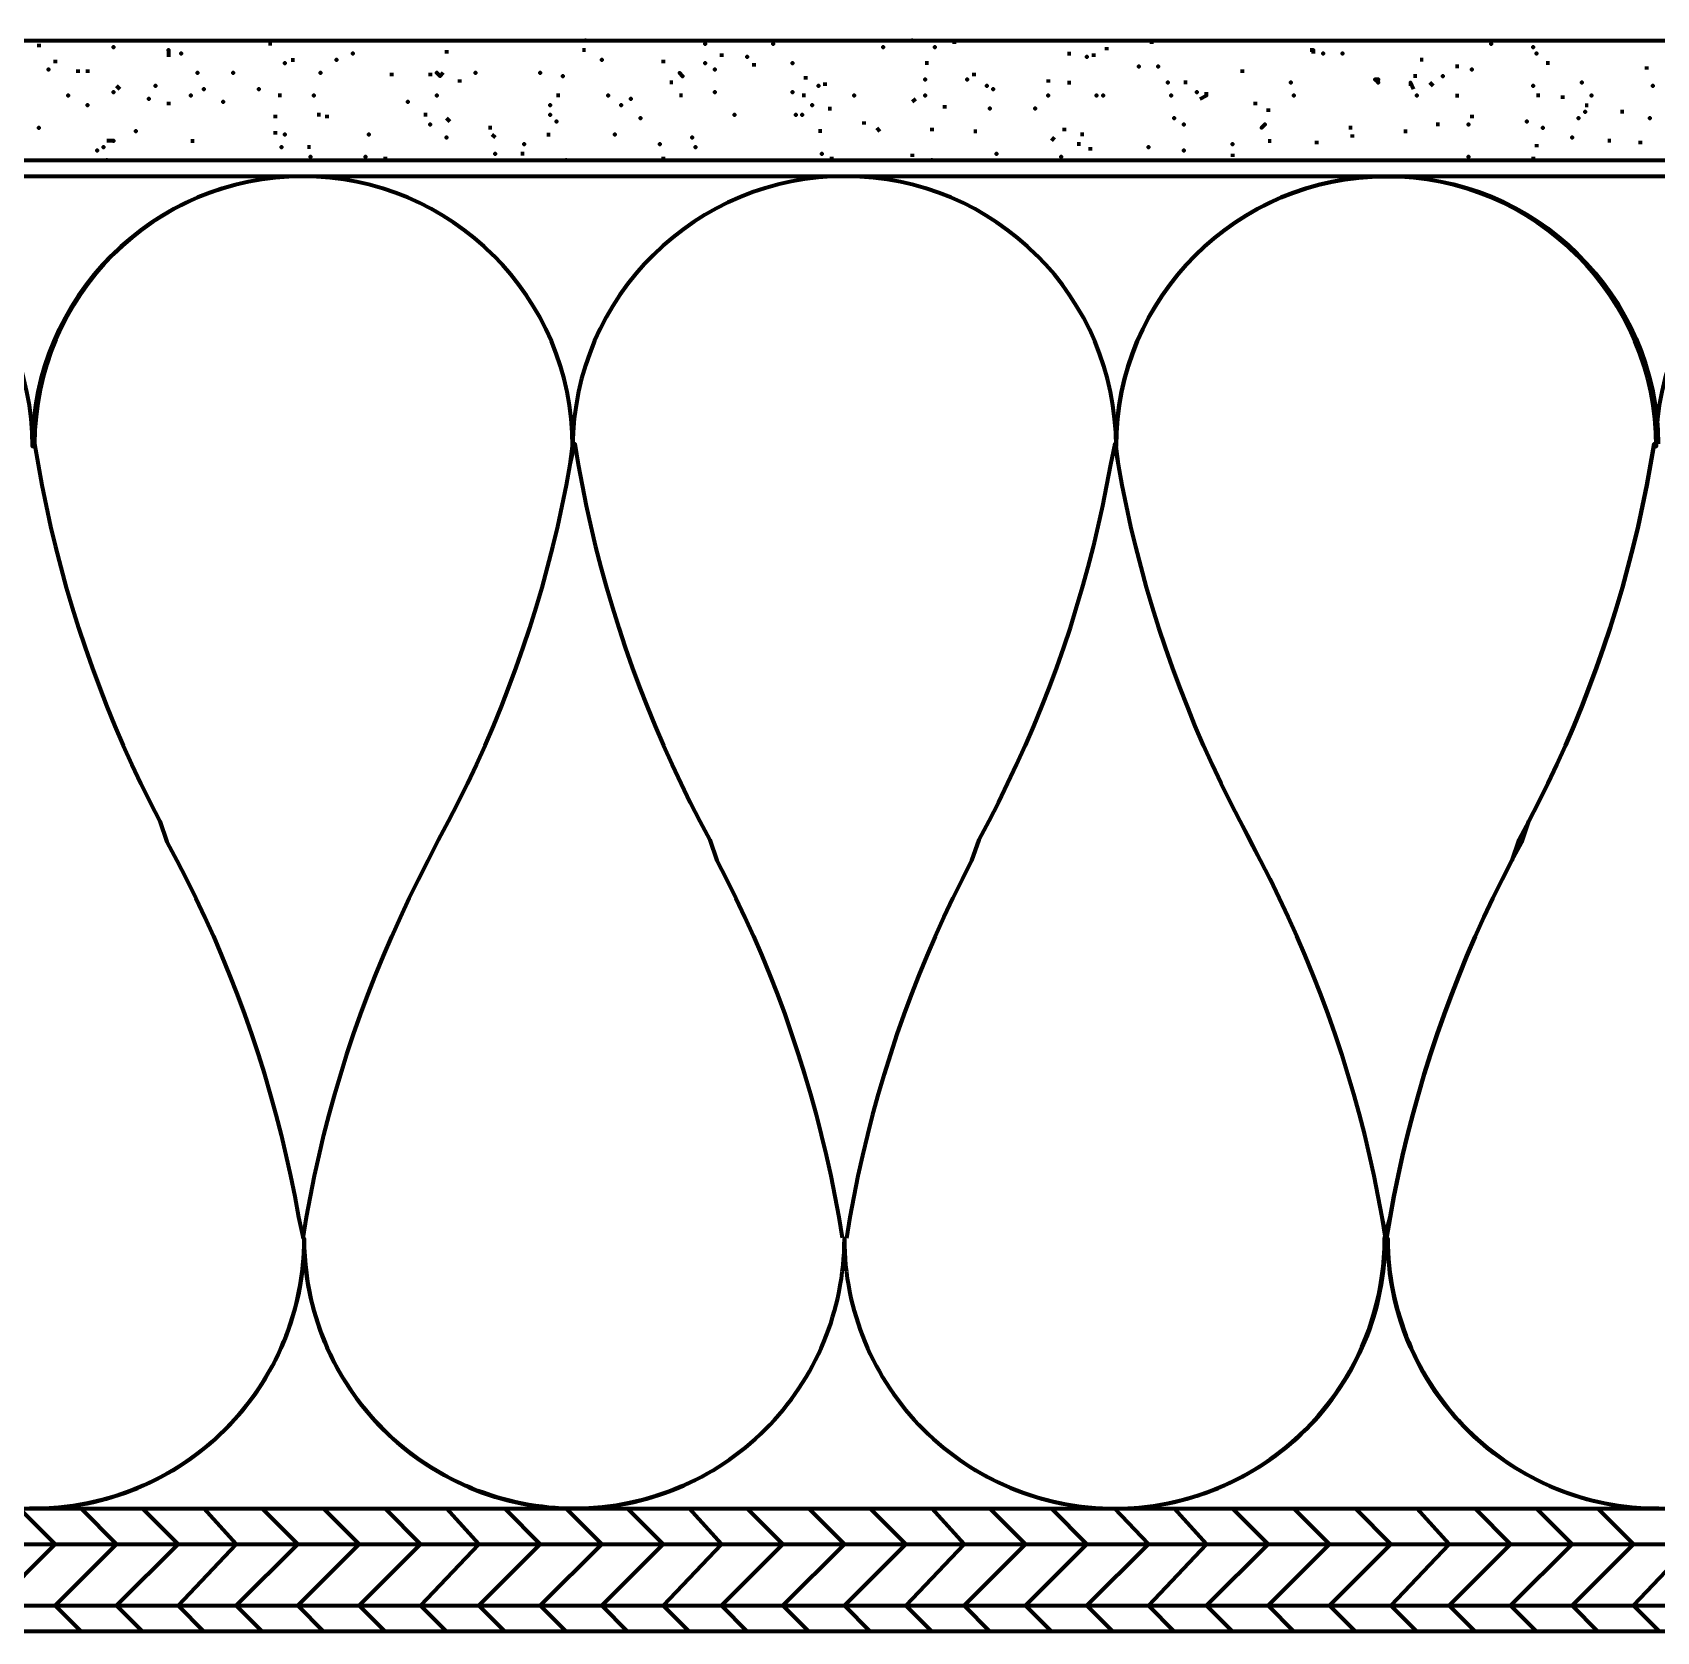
# Model space of a CAD drawing. Extents: x -134.2 to -36.6, y 16.5 to 62.5.
# Drawn here: x -103.9 to -97.2, y 44.23 to 50.82 of the extents above; entities that cross this region are included whole.
import ezdxf

# ---------------------------------------------------------------- set-up
doc = ezdxf.new("R2010")
doc.units = 0
doc.header["$MEASUREMENT"] = 0
doc.layers.add('Dt-Line 1', color=9, linetype='Continuous', lineweight=0)
doc.layers.add('Dt-Line 3', color=7, linetype='Continuous', lineweight=15)

msp = doc.modelspace()

# ---------------------------------------------------------------- linework, layer by layer
at = {"layer": 'Dt-Line 1', "linetype": 'Continuous', "lineweight": 158}
for p, q in [((-103.8727, 50.7754), (-103.8727, 50.762)), ((-102.9127, 50.7754), (-102.926, 50.7754)), ((-102.5794, 50.7887), (-102.566, 50.7887)), ((-102.1927, 50.7487), (-102.1927, 50.7354)), ((-101.6194, 50.7487), (-101.6327, 50.7487)), ((-100.0994, 50.7887), (-100.0994, 50.7754)), ((-99.4727, 50.762), (-99.4727, 50.7487)), ((-99.286, 50.7887), (-99.286, 50.7754)), ((-97.446, 50.7887), (-97.4327, 50.7887)), ((-103.806, 50.7087), (-103.806, 50.6954)), ((-102.8327, 50.7087), (-102.8194, 50.7087)), ((-101.2994, 50.7087), (-101.2994, 50.6954)), ((-101.0594, 50.7354), (-101.0594, 50.722)), ((-100.926, 50.6954), (-100.926, 50.682)), ((-100.206, 50.6954), (-100.2194, 50.6954)), ((-99.6327, 50.7354), (-99.6194, 50.7354)), ((-99.526, 50.7354), (-99.526, 50.722)), ((-98.166, 50.7087), (-98.1794, 50.7087)), ((-98.0194, 50.682), (-98.0327, 50.682)), ((-97.646, 50.6954), (-97.6594, 50.6954)), ((-97.246, 50.682), (-97.246, 50.6687)), ((-103.7127, 50.6687), (-103.7127, 50.6554)), ((-103.6727, 50.6687), (-103.6727, 50.6554)), ((-102.4194, 50.6554), (-102.4194, 50.642)), ((-102.2594, 50.6554), (-102.2594, 50.642)), ((-102.1394, 50.6287), (-102.1394, 50.6154)), ((-101.2594, 50.6154), (-101.2727, 50.6154)), ((-100.7127, 50.642), (-100.7127, 50.6287)), ((-100.6327, 50.6154), (-100.6327, 50.602)), ((-100.0194, 50.6554), (-100.0194, 50.642)), ((-99.7127, 50.6287), (-99.7127, 50.6154)), ((-99.6327, 50.6154), (-99.6194, 50.6154)), ((-99.1394, 50.6154), (-99.1527, 50.6154)), ((-98.9127, 50.6687), (-98.9127, 50.6554)), ((-98.1927, 50.642), (-98.206, 50.642)), ((-98.1394, 50.6154), (-98.126, 50.602)), ((-103.5527, 50.602), (-103.5393, 50.5887)), ((-102.8727, 50.562), (-102.886, 50.562)), ((-101.726, 50.562), (-101.7394, 50.562)), ((-101.2194, 50.562), (-101.2327, 50.562)), ((-100.7127, 50.562), (-100.726, 50.562)), ((-100.2594, 50.5487), (-100.2727, 50.5354)), ((-98.0327, 50.562), (-98.0194, 50.562)), ((-97.686, 50.562), (-97.6994, 50.562)), ((-97.5927, 50.562), (-97.5927, 50.5487)), ((-103.3393, 50.5354), (-103.3393, 50.522)), ((-102.8993, 50.482), (-102.8993, 50.4687)), ((-102.7127, 50.482), (-102.726, 50.482)), ((-102.686, 50.482), (-102.686, 50.4687)), ((-102.2727, 50.482), (-102.286, 50.482)), ((-100.6194, 50.5087), (-100.606, 50.5087)), ((-100.1394, 50.522), (-100.1394, 50.5087)), ((-98.8594, 50.5354), (-98.8594, 50.522)), ((-98.806, 50.5087), (-98.806, 50.4954)), ((-97.966, 50.482), (-97.966, 50.4687)), ((-97.4994, 50.522), (-97.486, 50.522)), ((-97.3394, 50.4954), (-97.3527, 50.4954)), ((-102.8993, 50.4154), (-102.8993, 50.402)), ((-102.1927, 50.4687), (-102.1794, 50.4554)), ((-102.006, 50.4287), (-102.0194, 50.4287)), ((-100.646, 50.4154), (-100.6594, 50.4154)), ((-100.4727, 50.4554), (-100.4727, 50.442)), ((-100.4194, 50.4287), (-100.406, 50.4154)), ((-100.1927, 50.4287), (-100.1927, 50.4154)), ((-100.0194, 50.4154), (-100.006, 50.4154)), ((-99.646, 50.4287), (-99.646, 50.4154)), ((-98.4594, 50.4287), (-98.4727, 50.4287)), ((-98.246, 50.4154), (-98.2327, 50.4154)), ((-98.0994, 50.442), (-98.1127, 50.442)), ((-103.246, 50.3754), (-103.2327, 50.3754)), ((-102.7527, 50.3487), (-102.766, 50.3487)), ((-102.006, 50.402), (-101.9927, 50.3887)), ((-101.7794, 50.402), (-101.766, 50.402)), ((-99.686, 50.3887), (-99.6994, 50.3754)), ((-99.5794, 50.362), (-99.5927, 50.362)), ((-99.566, 50.402), (-99.5794, 50.402)), ((-99.5394, 50.3487), (-99.5394, 50.3354)), ((-98.806, 50.3754), (-98.7927, 50.3754)), ((-98.606, 50.3754), (-98.606, 50.362)), ((-98.4594, 50.402), (-98.4594, 50.3887)), ((-97.6994, 50.362), (-97.6994, 50.3487)), ((-97.3927, 50.3754), (-97.406, 50.3754)), ((-97.2727, 50.3754), (-97.2727, 50.362)), ((-102.446, 50.3087), (-102.446, 50.2954)), ((-101.8727, 50.322), (-101.886, 50.322)), ((-101.2994, 50.3087), (-101.2994, 50.2954)), ((-100.606, 50.3087), (-100.606, 50.2954)), ((-100.2727, 50.322), (-100.2727, 50.3087)), ((-98.9527, 50.322), (-98.9527, 50.3087)), ((-97.7127, 50.3087), (-97.7127, 50.2954)), ((-117.3793, 44.5887), (-74.1794, 44.5887)), ((-117.3793, 44.3354), (-74.1794, 44.3354))]:
    msp.add_line(p, q, dxfattribs=at)
for points in [[(-103.566, 50.762), (-103.566, 50.762), (-103.566, 50.7621)], [(-103.3393, 50.7487), (-103.3393, 50.722)], [(-101.6194, 50.7887), (-101.6194, 50.7887), (-101.6194, 50.7887)], [(-101.126, 50.7754), (-101.126, 50.7754), (-101.126, 50.7754)], [(-100.846, 50.7754), (-100.846, 50.7754), (-100.846, 50.7754)], [(-100.3927, 50.762), (-100.3927, 50.762), (-100.3927, 50.7621)], [(-100.2727, 50.7887), (-100.2727, 50.7887), (-100.2727, 50.7887)], [(-100.1794, 50.762), (-100.1794, 50.762), (-100.1794, 50.7621)], [(-98.6194, 50.7354), (-98.6194, 50.7487), (-98.6327, 50.7487)], [(-97.886, 50.7754), (-97.886, 50.7754), (-97.886, 50.7754)], [(-97.7127, 50.762), (-97.7127, 50.762), (-97.7127, 50.7621)], [(-103.286, 50.7354), (-103.286, 50.7354), (-103.286, 50.7354)], [(-102.8593, 50.6954), (-102.8593, 50.6954), (-102.8593, 50.6954)], [(-102.646, 50.7087), (-102.646, 50.7087), (-102.646, 50.7087)], [(-102.5794, 50.7354), (-102.5794, 50.7354), (-102.5794, 50.7354)], [(-101.5527, 50.7087), (-101.5527, 50.7087), (-101.5527, 50.7087)], [(-101.126, 50.6954), (-101.126, 50.6954), (-101.126, 50.6954)], [(-100.9527, 50.722), (-100.9527, 50.722), (-100.9527, 50.7221)], [(-100.766, 50.6954), (-100.766, 50.6954), (-100.766, 50.6954)], [(-99.5527, 50.722), (-99.5527, 50.722), (-99.5527, 50.7221)], [(-99.3394, 50.682), (-99.3394, 50.682), (-99.3394, 50.6821)], [(-99.2594, 50.682), (-99.2594, 50.682), (-99.2594, 50.6821)], [(-98.5794, 50.7354), (-98.5794, 50.7354), (-98.5794, 50.7354)], [(-98.4994, 50.7354), (-98.4994, 50.7354), (-98.4994, 50.7354)], [(-97.6994, 50.7354), (-97.6994, 50.7354), (-97.6994, 50.7354)], [(-103.8327, 50.6687), (-103.8327, 50.6687), (-103.8327, 50.6687)], [(-103.2193, 50.6554), (-103.2193, 50.6554), (-103.2193, 50.6554)], [(-103.0727, 50.6554), (-103.0727, 50.6554), (-103.0727, 50.6554)], [(-102.7127, 50.6554), (-102.7127, 50.6554), (-102.7127, 50.6554)], [(-102.206, 50.6554), (-102.2194, 50.642), (-102.2327, 50.6554)], [(-102.0727, 50.6554), (-102.0727, 50.6554), (-102.0727, 50.6554)], [(-101.806, 50.6554), (-101.806, 50.6554), (-101.806, 50.6554)], [(-101.7127, 50.642), (-101.7127, 50.642), (-101.7127, 50.6421)], [(-101.086, 50.6687), (-101.086, 50.6687), (-101.086, 50.6687)], [(-100.046, 50.6287), (-100.046, 50.6287), (-100.046, 50.6287)], [(-99.2194, 50.6154), (-99.2194, 50.6154), (-99.2194, 50.6154)], [(-98.7127, 50.6154), (-98.7127, 50.6154), (-98.7127, 50.6154)], [(-98.206, 50.5887), (-98.2194, 50.6154), (-98.2194, 50.602)], [(-98.086, 50.642), (-98.086, 50.642), (-98.086, 50.6421)], [(-97.966, 50.6687), (-97.966, 50.6687), (-97.966, 50.6687)], [(-97.5127, 50.6154), (-97.5127, 50.6154), (-97.5127, 50.6154)], [(-103.7527, 50.562), (-103.7527, 50.562), (-103.7527, 50.5621)], [(-103.566, 50.5754), (-103.566, 50.5754), (-103.566, 50.5754)], [(-103.4193, 50.5487), (-103.4193, 50.5487), (-103.4193, 50.5487)], [(-103.3927, 50.602), (-103.3927, 50.602), (-103.3927, 50.6021)], [(-103.246, 50.562), (-103.246, 50.562), (-103.246, 50.5621)], [(-102.966, 50.5887), (-102.966, 50.5887), (-102.966, 50.5887)], [(-102.7394, 50.562), (-102.7394, 50.562), (-102.7394, 50.5621)], [(-102.2327, 50.562), (-102.2327, 50.562), (-102.2327, 50.5621)], [(-101.526, 50.562), (-101.526, 50.562), (-101.526, 50.5621)], [(-101.4327, 50.5487), (-101.4327, 50.5487), (-101.4327, 50.5487)], [(-101.086, 50.5754), (-101.086, 50.5754), (-101.086, 50.5754)], [(-100.766, 50.5754), (-100.766, 50.5754), (-100.766, 50.5754)], [(-100.6594, 50.602), (-100.6594, 50.602), (-100.6594, 50.6021)], [(-100.5127, 50.562), (-100.5127, 50.562), (-100.5127, 50.5621)], [(-100.2194, 50.562), (-100.2194, 50.562), (-100.2194, 50.5621)], [(-99.966, 50.602), (-99.966, 50.602), (-99.966, 50.6021)], [(-99.9394, 50.5887), (-99.9394, 50.5887), (-99.9394, 50.5887)], [(-99.7127, 50.562), (-99.7127, 50.562), (-99.7127, 50.5621)], [(-99.5127, 50.562), (-99.5127, 50.562), (-99.5127, 50.5621)], [(-99.486, 50.562), (-99.486, 50.562), (-99.486, 50.5621)], [(-99.206, 50.562), (-99.206, 50.562), (-99.206, 50.5621)], [(-99.0994, 50.5754), (-99.0994, 50.5754), (-99.0994, 50.5754)], [(-99.086, 50.5487), (-99.0594, 50.562), (-99.0594, 50.5754)], [(-98.1927, 50.562), (-98.1927, 50.562), (-98.1927, 50.5621)], [(-97.7127, 50.602), (-97.7127, 50.602), (-97.7127, 50.6021)], [(-97.4727, 50.562), (-97.4727, 50.562), (-97.4727, 50.5621)], [(-97.2194, 50.602), (-97.2194, 50.602), (-97.2194, 50.6021)], [(-103.6727, 50.522), (-103.6727, 50.522), (-103.6727, 50.5221)], [(-103.1127, 50.5354), (-103.1127, 50.5354), (-103.1127, 50.5354)], [(-102.3527, 50.5354), (-102.3527, 50.5354), (-102.3527, 50.5354)], [(-101.766, 50.522), (-101.766, 50.522), (-101.766, 50.5221)], [(-101.4727, 50.522), (-101.4727, 50.522), (-101.4727, 50.5221)], [(-101.006, 50.482), (-101.006, 50.482), (-101.006, 50.4821)], [(-100.7527, 50.482), (-100.7527, 50.482), (-100.7527, 50.4821)], [(-100.726, 50.482), (-100.726, 50.482), (-100.726, 50.4821)], [(-100.686, 50.522), (-100.686, 50.522), (-100.686, 50.5221)], [(-99.9527, 50.5087), (-99.9527, 50.5087), (-99.9527, 50.5087)], [(-99.766, 50.5087), (-99.766, 50.5087), (-99.766, 50.5087)], [(-97.4994, 50.4954), (-97.4994, 50.4954), (-97.4994, 50.4954)], [(-103.8727, 50.4287), (-103.8727, 50.4287), (-103.8727, 50.4287)], [(-103.4727, 50.4154), (-103.4727, 50.4154), (-103.4727, 50.4154)], [(-102.2594, 50.442), (-102.2594, 50.442), (-102.2594, 50.4421)], [(-101.7394, 50.4554), (-101.7394, 50.4554), (-101.7394, 50.4554)], [(-101.3927, 50.4687), (-101.3927, 50.4687), (-101.3927, 50.4687)], [(-99.1927, 50.4687), (-99.1927, 50.4687), (-99.1927, 50.4687)], [(-99.1527, 50.442), (-99.1527, 50.442), (-99.1527, 50.4421)], [(-97.9794, 50.442), (-97.9794, 50.442), (-97.9794, 50.4421)], [(-97.7394, 50.4554), (-97.7394, 50.4554), (-97.7394, 50.4554)], [(-97.6727, 50.4287), (-97.6727, 50.4287), (-97.6727, 50.4287)], [(-97.526, 50.4687), (-97.526, 50.4687), (-97.526, 50.4687)], [(-97.2327, 50.4687), (-97.2327, 50.4687), (-97.2327, 50.4687)], [(-103.606, 50.3487), (-103.606, 50.3487), (-103.606, 50.3487)], [(-103.566, 50.3754), (-103.5927, 50.3754)], [(-102.8727, 50.3487), (-102.8727, 50.3487), (-102.8727, 50.3487)], [(-102.8593, 50.402), (-102.8593, 50.402), (-102.8593, 50.4021)], [(-102.5127, 50.402), (-102.5127, 50.402), (-102.5127, 50.4021)], [(-102.1927, 50.3887), (-102.1927, 50.3887), (-102.1927, 50.3887)], [(-101.8727, 50.362), (-101.8727, 50.362), (-101.8727, 50.3621)], [(-101.4994, 50.402), (-101.4994, 50.402), (-101.4994, 50.4021)], [(-101.3127, 50.362), (-101.3127, 50.362), (-101.3127, 50.3621)], [(-101.1794, 50.3887), (-101.1794, 50.3887), (-101.1794, 50.3887)], [(-101.166, 50.3487), (-101.166, 50.3487), (-101.166, 50.3487)], [(-99.2994, 50.3487), (-99.2994, 50.3487), (-99.2994, 50.3487)], [(-98.9527, 50.362), (-98.9527, 50.362), (-98.9527, 50.3621)], [(-97.5527, 50.3887), (-97.5527, 50.3887), (-97.5527, 50.3887)], [(-103.6327, 50.3354), (-103.6327, 50.3354), (-103.6327, 50.3354)], [(-103.5927, 50.2954), (-103.5927, 50.2954), (-103.5927, 50.2954)], [(-102.7527, 50.3087), (-102.7527, 50.3087), (-102.7527, 50.3087)], [(-102.526, 50.3087), (-102.526, 50.3087), (-102.526, 50.3087)], [(-101.9927, 50.322), (-101.9927, 50.322), (-101.9927, 50.3221)], [(-101.6994, 50.2954), (-101.6994, 50.2954), (-101.6994, 50.2954)], [(-100.646, 50.322), (-100.646, 50.322), (-100.646, 50.3221)], [(-100.1927, 50.2954), (-100.1927, 50.2954), (-100.1927, 50.2954)], [(-99.926, 50.322), (-99.926, 50.322), (-99.926, 50.3221)], [(-99.6594, 50.3087), (-99.6594, 50.3087), (-99.6594, 50.3087)], [(-99.1527, 50.3354), (-99.1527, 50.3354), (-99.1527, 50.3354)], [(-97.9794, 50.3087), (-97.9794, 50.3087), (-97.9794, 50.3087)], [(-103.8906, 49.1261), (-103.8763, 49.0404), (-103.8605, 48.9551), (-103.8432, 48.87), (-103.8245, 48.7854), (-103.8044, 48.7011), (-103.7828, 48.6172), (-103.7599, 48.5337), (-103.7354, 48.4506), (-103.7096, 48.3679), (-103.6823, 48.2858), (-103.6537, 48.2041), (-103.6236, 48.1229), (-103.5922, 48.0422), (-103.5593, 47.9621), (-103.5251, 47.8825), (-103.4895, 47.8034), (-103.4526, 47.725), (-103.4142, 47.6472), (-103.3746, 47.57), (-103.3454, 47.4844), (-103.3044, 47.4079), (-103.2647, 47.3307), (-103.2263, 47.2529), (-103.1894, 47.1744), (-103.1538, 47.0954), (-103.1195, 47.0158), (-103.0867, 46.9357), (-103.0552, 46.855), (-103.0252, 46.7738), (-102.9965, 46.6921), (-102.9693, 46.6099), (-102.9434, 46.5273), (-102.919, 46.4442), (-102.896, 46.3607), (-102.8744, 46.2768), (-102.8543, 46.1925), (-102.8356, 46.1079), (-102.8183, 46.0228), (-102.8025, 45.9375), (-102.7839, 45.8513), (-102.7696, 45.937), (-102.7538, 46.0224), (-102.7366, 46.1074), (-102.7179, 46.192), (-102.6977, 46.2763), (-102.6762, 46.3603), (-102.6532, 46.4438), (-102.6288, 46.5268), (-102.6029, 46.6095), (-102.5757, 46.6916), (-102.547, 46.7733), (-102.517, 46.8545), (-102.4855, 46.9352), (-102.4527, 47.0154), (-102.4185, 47.095), (-102.3829, 47.174), (-102.3459, 47.2524), (-102.3076, 47.3302), (-102.2679, 47.4075), (-102.2252, 47.4934), (-102.1841, 47.57), (-102.1445, 47.6472), (-102.1061, 47.725), (-102.0692, 47.8034), (-102.0336, 47.8825), (-101.9994, 47.9621), (-101.9665, 48.0422), (-101.9351, 48.1229), (-101.905, 48.2041), (-101.8764, 48.2858), (-101.8491, 48.3679), (-101.8233, 48.4506), (-101.7988, 48.5337), (-101.7759, 48.6172), (-101.7543, 48.7011), (-101.7342, 48.7854), (-101.7155, 48.87), (-101.6982, 48.9551), (-101.6824, 49.0404), (-101.6639, 49.1261), (-101.6496, 49.0404), (-101.6338, 48.9551), (-101.6166, 48.87), (-101.5979, 48.7854), (-101.5778, 48.7011), (-101.5562, 48.6172), (-101.5332, 48.5337), (-101.5088, 48.4506), (-101.4829, 48.3679), (-101.4557, 48.2858), (-101.427, 48.2041), (-101.397, 48.1229), (-101.3655, 48.0422), (-101.3327, 47.9621), (-101.2985, 47.8825), (-101.2629, 47.8034), (-101.2259, 47.725), (-101.1876, 47.6472), (-101.1479, 47.57), (-101.1069, 47.4934), (-101.0777, 47.4079), (-101.038, 47.3307), (-100.9997, 47.2529), (-100.9627, 47.1744), (-100.9271, 47.0954), (-100.8929, 47.0158), (-100.86, 46.9357), (-100.8286, 46.855), (-100.7985, 46.7738), (-100.7699, 46.6921), (-100.7426, 46.6099), (-100.7167, 46.5273), (-100.6923, 46.4442), (-100.6693, 46.3607), (-100.6477, 46.2768), (-100.6276, 46.1925), (-100.6089, 46.1079), (-100.5917, 46.0228), (-100.5759, 45.9375), (-100.5615, 45.8518)], [(-103.9527, 44.2287), (-104.0593, 44.3354), (-103.806, 44.5887), (-103.9527, 44.7354)], [(-103.6993, 44.2287), (-103.806, 44.3354), (-103.5527, 44.5887), (-103.6993, 44.7354)], [(-103.446, 44.2287), (-103.5527, 44.3354), (-103.2993, 44.5887), (-103.446, 44.7354)], [(-103.1927, 44.2287), (-103.2993, 44.3354), (-103.0593, 44.5887), (-103.1927, 44.7354)], [(-102.9527, 44.2287), (-103.0593, 44.3354), (-102.806, 44.5887), (-102.9527, 44.7354)], [(-102.6994, 44.2287), (-102.806, 44.3354), (-102.5527, 44.5887), (-102.6994, 44.7354)], [(-102.446, 44.2287), (-102.5527, 44.3354), (-102.2994, 44.5887), (-102.446, 44.7354)], [(-102.1927, 44.2287), (-102.2994, 44.3354), (-102.0594, 44.5887), (-102.1927, 44.7354)], [(-101.9527, 44.2287), (-102.0594, 44.3354), (-101.806, 44.5887), (-101.9527, 44.7354)], [(-101.6994, 44.2287), (-101.806, 44.3354), (-101.5527, 44.5887), (-101.6994, 44.7354)], [(-101.446, 44.2287), (-101.5527, 44.3354), (-101.2994, 44.5887), (-101.446, 44.7354)], [(-101.1927, 44.2287), (-101.2994, 44.3354), (-101.0594, 44.5887), (-101.1927, 44.7354)], [(-100.9527, 44.2287), (-101.0594, 44.3354), (-100.806, 44.5887), (-100.9527, 44.7354)], [(-100.6994, 44.2287), (-100.806, 44.3354), (-100.5527, 44.5887), (-100.6994, 44.7354)], [(-100.446, 44.2287), (-100.5527, 44.3354), (-100.2994, 44.5887), (-100.446, 44.7354)], [(-100.1927, 44.2287), (-100.2994, 44.3354), (-100.0594, 44.5887), (-100.1927, 44.7354)], [(-99.9527, 44.2287), (-100.0594, 44.3354), (-99.806, 44.5887), (-99.9527, 44.7354)], [(-99.6994, 44.2287), (-99.806, 44.3354), (-99.5527, 44.5887), (-99.6994, 44.7354)], [(-99.1927, 44.2287), (-99.2994, 44.3354), (-99.0594, 44.5887), (-99.1927, 44.7354)], [(-98.9527, 44.2287), (-99.0594, 44.3354), (-98.806, 44.5887), (-98.9527, 44.7354)], [(-98.6994, 44.2287), (-98.806, 44.3354), (-98.5527, 44.5887), (-98.6994, 44.7354)], [(-98.446, 44.2287), (-98.5527, 44.3354), (-98.2994, 44.5887), (-98.446, 44.7354)], [(-98.1927, 44.2287), (-98.2994, 44.3354), (-98.0594, 44.5887), (-98.1927, 44.7354)], [(-97.9527, 44.2287), (-98.0594, 44.3354), (-97.806, 44.5887), (-97.9527, 44.7354)], [(-97.6994, 44.2287), (-97.806, 44.3354), (-97.5527, 44.5887), (-97.6994, 44.7354)], [(-97.446, 44.2287), (-97.5527, 44.3354), (-97.2994, 44.5887), (-97.446, 44.7354)], [(-97.0594, 44.5887), (-97.2994, 44.3354), (-97.1927, 44.2287)]]:
    msp.add_lwpolyline(points, dxfattribs=at)
for points in [[(-101.2194, 50.642), (-101.2194, 50.6421), (-101.2327, 50.6554)], [(-100.2194, 50.6287), (-100.2194, 50.6287), (-100.2194, 50.6287)], [(-98.3527, 50.6154), (-98.3527, 50.6287), (-98.366, 50.6287)], [(-98.6994, 50.562), (-98.6994, 50.5621), (-98.6994, 50.562)], [(-101.766, 50.482), (-101.766, 50.4821), (-101.766, 50.482)], [(-98.8194, 50.442), (-98.8194, 50.4421), (-98.8327, 50.4287)]]:
    msp.add_lwpolyline(points, close=True, dxfattribs=at)
for points in [[(-96.0927, 50.2287, 0.414201), (-97.206, 49.1155, 0.414198), (-98.3194, 50.2287, 0.414201), (-99.4327, 49.1155, 0.414198), (-100.5461, 50.2287, 0.414201), (-101.6727, 49.1155, 0.414198), (-102.7861, 50.2287, 0.414201), (-103.8993, 49.1155, 0.414198), (-105.0127, 50.2287, 0.414201)], [(-99.446, 44.2287), (-99.5527, 44.3354), (-99.2994, 44.5887), (-99.4394, 44.7354, 0.414216), (-98.3215, 45.8518), (-98.3359, 45.9375), (-98.3517, 46.0228), (-98.3689, 46.1079), (-98.3876, 46.1925), (-98.4077, 46.2768), (-98.4293, 46.3607), (-98.4523, 46.4442), (-98.4767, 46.5273), (-98.5026, 46.6099), (-98.5299, 46.6921), (-98.5585, 46.7738), (-98.5886, 46.855), (-98.62, 46.9357), (-98.6529, 47.0158), (-98.6871, 47.0954), (-98.7227, 47.1744), (-98.7597, 47.2529), (-98.798, 47.3307), (-98.8377, 47.4079), (-98.8802, 47.4934), (-98.9212, 47.57), (-98.9609, 47.6472), (-98.9992, 47.725), (-99.0362, 47.8034), (-99.0718, 47.8825), (-99.106, 47.9621), (-99.1388, 48.0422), (-99.1703, 48.1229), (-99.2003, 48.2041), (-99.229, 48.2858), (-99.2563, 48.3679), (-99.2821, 48.4506), (-99.3065, 48.5337), (-99.3295, 48.6172), (-99.3511, 48.7011), (-99.3712, 48.7854), (-99.3899, 48.87), (-99.4071, 48.9551), (-99.4229, 49.0404), (-99.4327, 49.1154, -0.414201), (-98.3194, 50.2287, -0.414198), (-97.1973, 49.1261)], [(-100.085, 44.9417), (-100.0333, 44.9071), (-99.9802, 44.8755), (-99.9257, 44.8472), (-99.87, 44.822), (-99.8133, 44.8), (-99.7556, 44.7812), (-99.6972, 44.7656), (-99.6382, 44.7533), (-99.5786, 44.7441), (-99.5187, 44.7382), (-99.4585, 44.7355), (-99.3982, 44.7361), (-99.338, 44.74), (-99.278, 44.7471), (-99.2183, 44.7575), (-99.159, 44.7712), (-99.1003, 44.7882), (-99.0423, 44.8086), (-98.9852, 44.8322), (-98.9291, 44.8592, 0.280728), (-98.326, 45.8487), (-98.3029, 45.937), (-98.2871, 46.0224), (-98.2699, 46.1074), (-98.2512, 46.192), (-98.2311, 46.2763), (-98.2095, 46.3603), (-98.1865, 46.4438), (-98.1621, 46.5268), (-98.1363, 46.6095), (-98.109, 46.6916), (-98.0803, 46.7733), (-98.0503, 46.8545), (-98.0188, 46.9352), (-97.986, 47.0154), (-97.9518, 47.095), (-97.9162, 47.174), (-97.8792, 47.2524), (-97.8409, 47.3302), (-97.8012, 47.4075), (-97.7602, 47.484), (-97.7308, 47.57), (-97.6911, 47.6472), (-97.6528, 47.725), (-97.6158, 47.8034), (-97.5803, 47.8825), (-97.546, 47.9621), (-97.5132, 48.0422), (-97.4817, 48.1229), (-97.4517, 48.2041), (-97.423, 48.2858), (-97.3958, 48.3679), (-97.3699, 48.4506), (-97.3455, 48.5337), (-97.3225, 48.6172), (-97.301, 48.7011), (-97.2808, 48.7854), (-97.2621, 48.87), (-97.2449, 48.9551), (-97.2291, 49.0404), (-97.2148, 49.1261), (-97.2291, 49.0404), (-97.2449, 48.9551), (-97.2621, 48.87), (-97.2808, 48.7854), (-97.301, 48.7011), (-97.3225, 48.6172), (-97.3455, 48.5337), (-97.3699, 48.4506), (-97.3958, 48.3679), (-97.423, 48.2858), (-97.4517, 48.2041), (-97.4817, 48.1229), (-97.5132, 48.0422), (-97.546, 47.9621), (-97.5803, 47.8825), (-97.6158, 47.8034), (-97.6528, 47.725), (-97.6911, 47.6472), (-97.7308, 47.57), (-97.7718, 47.4934), (-97.8012, 47.4075), (-97.8409, 47.3302), (-97.8792, 47.2524), (-97.9162, 47.174), (-97.9518, 47.095), (-97.986, 47.0154), (-98.0188, 46.9352), (-98.0503, 46.8545), (-98.0803, 46.7733), (-98.109, 46.6916), (-98.1363, 46.6095), (-98.1621, 46.5268), (-98.1865, 46.4438), (-98.2095, 46.3603), (-98.2311, 46.2763), (-98.2512, 46.192), (-98.2699, 46.1074), (-98.2871, 46.0224), (-98.3029, 45.937), (-98.3173, 45.8513), (-98.3359, 45.9375), (-98.3517, 46.0228), (-98.3689, 46.1079), (-98.3876, 46.1925), (-98.4077, 46.2768), (-98.4293, 46.3607), (-98.4523, 46.4442), (-98.4767, 46.5273), (-98.5026, 46.6099), (-98.5299, 46.6921), (-98.5585, 46.7738), (-98.5886, 46.855), (-98.62, 46.9357), (-98.6529, 47.0158), (-98.6871, 47.0954), (-98.7227, 47.1744), (-98.7597, 47.2529), (-98.798, 47.3307), (-98.8377, 47.4079), (-98.8787, 47.4844), (-98.9212, 47.57), (-98.9609, 47.6472), (-98.9992, 47.725), (-99.0362, 47.8034), (-99.0718, 47.8825), (-99.106, 47.9621), (-99.1388, 48.0422), (-99.1703, 48.1229), (-99.2003, 48.2041), (-99.229, 48.2858), (-99.2563, 48.3679), (-99.2821, 48.4506), (-99.3065, 48.5337), (-99.3295, 48.6172), (-99.3511, 48.7011), (-99.3712, 48.7854), (-99.3899, 48.87), (-99.4071, 48.9551), (-99.4229, 49.0404), (-99.4373, 49.1261), (-99.4558, 49.0404), (-99.4716, 48.9551), (-99.4888, 48.87), (-99.5075, 48.7854), (-99.5276, 48.7011), (-99.5492, 48.6172), (-99.5722, 48.5337), (-99.5966, 48.4506), (-99.6224, 48.3679), (-99.6497, 48.2858), (-99.6784, 48.2041), (-99.7084, 48.1229), (-99.7399, 48.0422), (-99.7727, 47.9621), (-99.8069, 47.8825), (-99.8425, 47.8034), (-99.8795, 47.725), (-99.9178, 47.6472), (-99.9575, 47.57), (-99.9985, 47.4934), (-100.0279, 47.4075), (-100.0676, 47.3302), (-100.1059, 47.2524), (-100.1429, 47.174), (-100.1785, 47.095), (-100.2127, 47.0154), (-100.2455, 46.9352), (-100.277, 46.8545), (-100.307, 46.7733), (-100.3357, 46.6916), (-100.3629, 46.6095), (-100.3888, 46.5268), (-100.4132, 46.4438), (-100.4362, 46.3603), (-100.4578, 46.2763), (-100.4779, 46.192), (-100.4966, 46.1074), (-100.5138, 46.0224), (-100.5296, 45.937), (-100.5439, 45.8513)], [(-105.006, 45.8487, 0.414216), (-103.8927, 44.7354, 0.414216), (-102.7794, 45.8487, 0.259726), (-102.2521, 44.9021), (-102.2023, 44.873), (-102.1514, 44.8467), (-102.0995, 44.8232), (-102.0467, 44.8025), (-101.9932, 44.7845), (-101.9389, 44.7693), (-101.8841, 44.7569), (-101.8288, 44.7473), (-101.7732, 44.7406), (-101.7173, 44.7366), (-101.6614, 44.7354, -0.414216), (-102.7794, 45.8487, -0.280728), (-103.3825, 44.8592), (-103.4386, 44.8322), (-103.4957, 44.8086), (-103.5536, 44.7882), (-103.6123, 44.7712), (-103.6716, 44.7575), (-103.7313, 44.7471), (-103.7914, 44.74), (-103.8516, 44.7361), (-103.9118, 44.7355)], [(-101.1696, 44.8522), (-101.2219, 44.8278), (-101.275, 44.8063), (-101.3288, 44.7877), (-101.3833, 44.7719), (-101.4383, 44.7589), (-101.4937, 44.7488), (-101.5494, 44.7415), (-101.6053, 44.737), (-101.666, 44.7354, 0.414216), (-100.5527, 45.8487, 0.414216), (-99.4394, 44.7354)], [(-97.1947, 44.7354), (-97.2507, 44.7366), (-97.3065, 44.7406), (-97.3622, 44.7473), (-97.4174, 44.7569), (-97.4723, 44.7693), (-97.5265, 44.7845), (-97.5801, 44.8025), (-97.6329, 44.8232), (-97.6847, 44.8467), (-97.7356, 44.873), (-97.7854, 44.9021, -0.259726), (-98.3127, 45.8487, 0.414216), (-97.1927, 44.7354)]]:
    msp.add_lwpolyline(points, format="xyb", dxfattribs=at)
msp.add_lwpolyline([(-102.7861, 50.2287, 0.414201), (-103.8906, 49.1261), (-103.8763, 49.0404), (-103.8605, 48.9551), (-103.8432, 48.87), (-103.8245, 48.7854), (-103.8044, 48.7011), (-103.7828, 48.6172), (-103.7599, 48.5337), (-103.7354, 48.4506), (-103.7096, 48.3679), (-103.6823, 48.2858), (-103.6537, 48.2041), (-103.6236, 48.1229), (-103.5922, 48.0422), (-103.5593, 47.9621), (-103.5251, 47.8825), (-103.4895, 47.8034), (-103.4526, 47.725), (-103.4142, 47.6472), (-103.3746, 47.57), (-103.3454, 47.4844), (-103.3044, 47.4079), (-103.2647, 47.3307), (-103.2263, 47.2529), (-103.1894, 47.1744), (-103.1538, 47.0954), (-103.1195, 47.0158), (-103.0867, 46.9357), (-103.0552, 46.855), (-103.0252, 46.7738), (-102.9965, 46.6921), (-102.9693, 46.6099), (-102.9434, 46.5273), (-102.919, 46.4442), (-102.896, 46.3607), (-102.8744, 46.2768), (-102.8543, 46.1925), (-102.8356, 46.1079), (-102.8183, 46.0228), (-102.8025, 45.9375), (-102.7839, 45.8513), (-102.7696, 45.937), (-102.7538, 46.0224), (-102.7366, 46.1074), (-102.7179, 46.192), (-102.6977, 46.2763), (-102.6762, 46.3603), (-102.6532, 46.4438), (-102.6288, 46.5268), (-102.6029, 46.6095), (-102.5757, 46.6916), (-102.547, 46.7733), (-102.517, 46.8545), (-102.4855, 46.9352), (-102.4527, 47.0154), (-102.4185, 47.095), (-102.3829, 47.174), (-102.3459, 47.2524), (-102.3076, 47.3302), (-102.2679, 47.4075), (-102.2252, 47.4934), (-102.1841, 47.57), (-102.1445, 47.6472), (-102.1061, 47.725), (-102.0692, 47.8034), (-102.0336, 47.8825), (-101.9994, 47.9621), (-101.9665, 48.0422), (-101.9351, 48.1229), (-101.905, 48.2041), (-101.8764, 48.2858), (-101.8491, 48.3679), (-101.8233, 48.4506), (-101.7988, 48.5337), (-101.7759, 48.6172), (-101.7543, 48.7011), (-101.7342, 48.7854), (-101.7155, 48.87), (-101.6982, 48.9551), (-101.6824, 49.0404), (-101.6727, 49.1155, 0.414198)], format="xyb", close=True, dxfattribs=at)
for p in [(-103.566, 50.762), (-103.3393, 50.7487), (-101.6194, 50.7887), (-101.126, 50.7754), (-100.846, 50.7754), (-100.3927, 50.762), (-100.2727, 50.7887), (-100.1794, 50.762), (-97.886, 50.7754), (-97.7127, 50.762), (-103.286, 50.7354), (-102.8593, 50.6954), (-102.646, 50.7087), (-102.5794, 50.7354), (-101.5527, 50.7087), (-101.126, 50.6954), (-100.9527, 50.722), (-100.766, 50.6954), (-99.5527, 50.722), (-99.3394, 50.682), (-99.2594, 50.682), (-98.5794, 50.7354), (-98.4994, 50.7354), (-97.6994, 50.7354), (-103.8327, 50.6687), (-103.2193, 50.6554), (-103.0727, 50.6554), (-102.7127, 50.6554), (-102.2327, 50.6554), (-102.0727, 50.6554), (-101.806, 50.6554), (-101.7127, 50.642), (-101.2194, 50.642), (-101.086, 50.6687), (-100.2194, 50.6287), (-100.2194, 50.6287), (-100.046, 50.6287), (-99.2194, 50.6154), (-98.7127, 50.6154), (-98.3527, 50.6287), (-98.3527, 50.6154), (-98.086, 50.642), (-97.966, 50.6687), (-97.5127, 50.6154), (-103.7527, 50.562), (-103.566, 50.5754), (-103.4193, 50.5487), (-103.3927, 50.602), (-103.246, 50.562), (-103.1927, 50.5887), (-102.966, 50.5887), (-102.7394, 50.562), (-102.2327, 50.562), (-101.526, 50.562), (-101.4327, 50.5487), (-101.086, 50.5754), (-100.766, 50.5754), (-100.6594, 50.602), (-100.5127, 50.562), (-100.2194, 50.562), (-99.966, 50.602), (-99.9394, 50.5887), (-99.7127, 50.562), (-99.5127, 50.562), (-99.486, 50.562), (-99.206, 50.562), (-99.0994, 50.5754), (-98.6994, 50.562), (-98.6994, 50.562), (-98.1927, 50.562), (-97.7127, 50.602), (-97.4727, 50.562), (-97.2194, 50.602), (-103.6727, 50.522), (-103.1127, 50.5354), (-102.3527, 50.5354), (-101.766, 50.522), (-101.766, 50.482), (-101.4727, 50.522), (-101.006, 50.482), (-100.7527, 50.482), (-100.726, 50.482), (-100.686, 50.522), (-99.9527, 50.5087), (-99.766, 50.5087), (-97.4994, 50.4954), (-103.8727, 50.4287), (-103.4727, 50.4154), (-102.2594, 50.442), (-101.7394, 50.4554), (-101.3927, 50.4687), (-99.1927, 50.4687), (-99.1527, 50.442), (-98.8194, 50.442), (-97.9794, 50.442), (-97.7394, 50.4554), (-97.6727, 50.4287), (-97.526, 50.4687), (-97.2327, 50.4687), (-103.606, 50.3487), (-103.566, 50.3754), (-102.8727, 50.3487), (-102.8593, 50.402), (-102.5127, 50.402), (-102.1927, 50.3887), (-101.8727, 50.362), (-101.4994, 50.402), (-101.3127, 50.362), (-101.1794, 50.3887), (-101.166, 50.3487), (-99.2994, 50.3487), (-98.9527, 50.362), (-97.5527, 50.3887), (-103.6327, 50.3354), (-103.5927, 50.2954), (-102.7527, 50.3087), (-102.526, 50.3087), (-101.9927, 50.322), (-101.6994, 50.2954), (-100.646, 50.322), (-100.1927, 50.2954), (-99.926, 50.322), (-99.6594, 50.3087), (-99.1527, 50.3354), (-97.9794, 50.3087)]:
    msp.add_point(p, dxfattribs=at)
at = {"layer": 'Dt-Line 3', "linetype": 'Continuous', "lineweight": 158}
for p, q in [((-116.246, 50.7887), (-74.1794, 50.7887)), ((-116.246, 50.2954), (-74.1794, 50.2954))]:
    msp.add_line(p, q, dxfattribs=at)
at = {"layer": 'Dt-Line 3', "linetype": 'Continuous', "lineweight": 211}
for points in [[(-74.1794, 50.2287), (-116.246, 50.2287), (-116.246, 54.9354)], [(-74.1794, 44.2287), (-117.3793, 44.2287), (-117.3793, 44.7354), (-74.1794, 44.7354)]]:
    msp.add_lwpolyline(points, dxfattribs=at)

doc.saveas('drawing.dxf')
